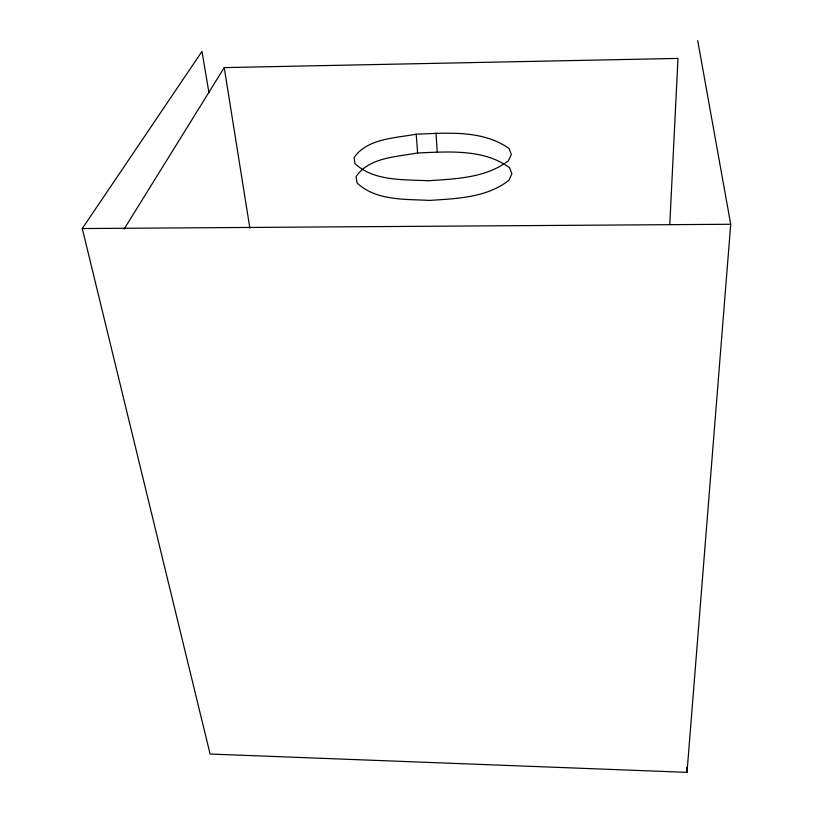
<?xml version="1.0" encoding="UTF-8"?>
<svg xmlns="http://www.w3.org/2000/svg" width="813" height="813" viewBox="0 0 813 813"><rect width="100%" height="100%" fill="white"/><g stroke="black" fill="none" stroke-linecap="round" stroke-linejoin="round"><path stroke-width="1.22" d="M669.78 224.561L677.991 58.414L224.236 67.611L124.054 229.154M208.951 92.712L201.98 51.402L82.286 228.555L210.1 754.027L687.015 772.35L730.714 224.266L697.717 40.65M417.597 152.956C396.896 156.868 368.899 157.275 356.064 176.655L357.039 182.925C375.941 200.943 405.27 199.053 429.61 200.415C456.581 198.596 486.784 197.732 508.908 180.273L511.905 173.86L509.527 167.661C483.522 148.606 448.156 151.787 417.597 152.956L416.215 134.196C447.028 133.037 482.495 129.704 508.958 148.444L511.357 154.521L508.328 160.822C485.798 178.077 455.453 178.88 428.248 180.75C403.736 179.409 374.336 181.492 355.037 163.718L354.082 157.57C367.324 138.362 395.372 138.129 416.215 134.196M82.286 228.555L730.714 224.266M224.236 67.611L249.845 228.036M686.66 767.289L687.015 772.35M436.002 133.027L437.211 151.797"/></g></svg>
